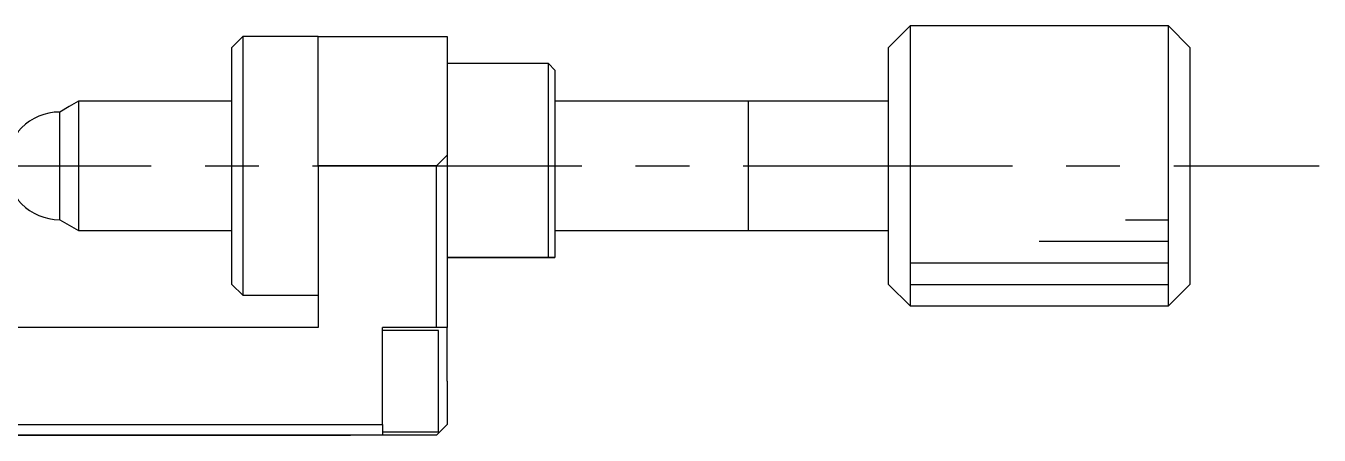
# Model space of a CAD drawing. Extents: x -312 to 352, y 11 to 577.
# Drawn here: x -194.4 to -134.3, y 272.9 to 291.9 of the extents above; entities that cross this region are included whole.
import ezdxf

# ---------------------------------------------------------------- set-up
doc = ezdxf.new("R2010")
doc.units = 0
doc.header["$LTSCALE"] = 10
doc.linetypes.add('CENTER', pattern=[2, 1.25, -0.25, 0.25, -0.25])
doc.layers.get('0').update_dxf_attribs({"linetype": 'CONTINUOUS'})
doc.layers.add('CENTER', color=1, linetype='CENTER')

msp = doc.modelspace()

# ---------------------------------------------------------------- linework, layer by layer
at = {"color": 7, "linetype": 'CONTINUOUS'}
for p, q in [((-184.287565, 291.382619), (-184.787565, 290.882619)), ((-184.287565, 291.382619), (-184.287565, 279.382619)), ((-180.787565, 291.382619), (-184.287565, 291.382619)), ((-180.787565, 291.382619), (-174.787565, 291.382619)), ((-180.787565, 285.382619), (-180.787565, 291.382619)), ((-174.787565, 291.382619), (-174.787565, 285.882619)), ((-153.287565, 291.882619), (-154.287565, 290.882619)), ((-153.287565, 291.882619), (-153.287565, 285.323751)), ((-141.287565, 291.882619), (-153.287565, 291.882619)), ((-141.287565, 278.882619), (-141.287565, 291.882619)), ((-140.287565, 290.882619), (-141.287565, 291.882619)), ((-184.787565, 279.882619), (-184.787565, 290.882619)), ((-154.287565, 285.332808), (-154.287565, 290.882619)), ((-140.287565, 290.882619), (-140.287565, 279.882619)), ((-170.087565, 290.132619), (-174.787565, 290.132619)), ((-170.087565, 281.132619), (-170.087565, 290.132619)), ((-169.787565, 289.832619), (-170.087565, 290.132619)), ((-169.787565, 289.832619), (-169.787565, 281.132619)), ((-191.92154, 288.382619), (-192.354552, 288.132619)), ((-191.92154, 288.382619), (-191.92154, 285.355449)), ((-184.787565, 288.382619), (-191.92154, 288.382619)), ((-160.787565, 288.382619), (-169.787565, 288.382619)), ((-160.787565, 288.382619), (-160.792565, 288.382619)), ((-160.787565, 285.455475), (-160.787565, 288.382624)), ((-154.287565, 288.382619), (-160.787565, 288.382619)), ((-160.782565, 288.382619), (-160.787565, 288.382619)), ((-192.354552, 288.132619), (-192.787565, 287.882619)), ((-192.787565, 285.359978), (-192.787565, 287.882619)), ((-192.787565, 282.882619), (-192.787565, 285.359978)), ((-191.92154, 285.355449), (-191.92154, 282.382619)), ((-180.787565, 285.382619), (-180.787565, 277.882619)), ((-175.287565, 285.382619), (-180.787565, 285.382619)), ((-175.287565, 285.382619), (-174.787565, 285.882619)), ((-175.287565, 277.882619), (-175.287565, 285.382619)), ((-174.787565, 285.882619), (-174.787565, 277.882619)), ((-160.787565, 285.382619), (-160.787565, 285.455475)), ((-160.787565, 285.255429), (-160.787565, 285.382619)), ((-160.787565, 282.382614), (-160.787565, 285.255429)), ((-154.287565, 279.882619), (-154.287565, 285.332808)), ((-153.287565, 285.323751), (-153.287565, 278.882619)), ((-192.787565, 282.882619), (-192.354552, 282.632619)), ((-192.354552, 282.632619), (-191.92154, 282.382619)), ((-191.92154, 282.382619), (-184.787565, 282.382619)), ((-169.787565, 282.382619), (-160.787565, 282.382619)), ((-160.792565, 282.382619), (-160.787565, 282.382619)), ((-160.787565, 282.382619), (-154.287565, 282.382619)), ((-160.787565, 282.382619), (-160.782565, 282.382619)), ((-174.787565, 281.132619), (-170.087565, 281.132619)), ((-170.087565, 281.132619), (-174.787565, 281.132619)), ((-169.787565, 281.132619), (-170.087565, 281.132619)), ((-170.087565, 281.132619), (-169.787565, 281.132619)), ((-184.787565, 279.882619), (-184.287565, 279.382619)), ((-184.287565, 279.382619), (-180.787565, 279.382619)), ((-154.287565, 279.882619), (-153.287565, 278.882619)), ((-141.287565, 278.882619), (-140.287565, 279.882619)), ((-153.287565, 278.882619), (-141.287565, 278.882619)), ((-180.787565, 277.882619), (-195.287565, 277.882619)), ((-175.287565, 277.882619), (-177.787565, 277.882619)), ((-177.787565, 273.382619), (-177.787565, 277.882619)), ((-174.787565, 277.882619), (-177.787565, 277.882619)), ((-175.187565, 277.732619), (-177.787565, 277.732619)), ((-174.787565, 277.882619), (-175.287565, 277.882619)), ((-175.187565, 273.032619), (-175.187565, 277.732619)), ((-174.787565, 275.382619), (-174.787565, 277.882619)), ((-174.787565, 275.382619), (-174.787565, 273.382619)), ((-195.287565, 273.382619), (-177.787565, 273.382619)), ((-177.787565, 273.382619), (-177.787565, 272.882619)), ((-175.287565, 272.882619), (-174.787565, 273.382619)), ((-174.787565, 273.382619), (-175.287565, 272.882619)), ((-177.787565, 272.882619), (-195.287565, 272.882619)), ((-195.287565, 272.882619), (-179.28756, 272.882619)), ((-177.787565, 273.032619), (-175.187565, 273.032619)), ((-175.287565, 272.882619), (-177.787565, 272.882619)), ((-175.287565, 272.882619), (-176.28757, 272.882619))]:
    msp.add_line(p, q, dxfattribs=at)
at = {"color": 3, "linetype": 'CONTINUOUS'}
for p, q in [((-143.287565, 282.882619), (-141.287565, 282.882619)), ((-147.287565, 281.882619), (-141.287565, 281.882619)), ((-153.287565, 280.882619), (-141.287565, 280.882619)), ((-153.287565, 279.882619), (-141.287565, 279.882619))]:
    msp.add_line(p, q, dxfattribs=at)
at = {"color": 7, "linetype": 'CONTINUOUS'}
for start, end in [(90, 180), (180, 270)]:
    msp.add_arc((-192.787565, 285.382619), 2.5, start, end, dxfattribs=at)
at = {"layer": 'CENTER', "color": 1, "linetype": 'CENTER'}
msp.add_line((-201.037565, 285.382619), (-134.287565, 285.382619), dxfattribs=at)

doc.saveas('drawing.dxf')
